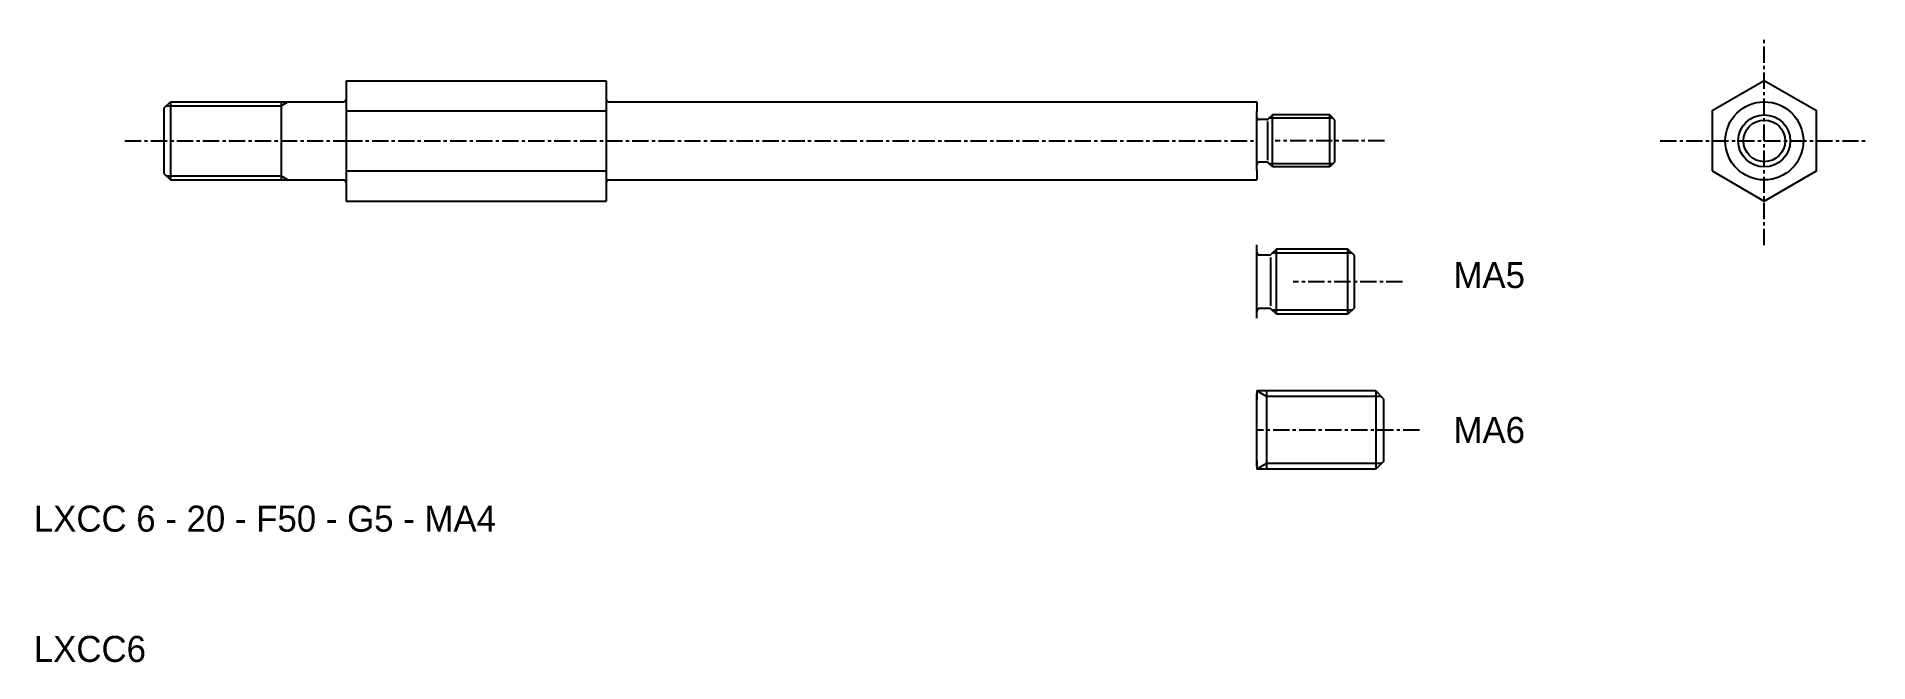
# Model space of a CAD drawing. Extents: x 53 to 194, y -6 to 42.
import ezdxf

# ---------------------------------------------------------------- set-up
doc = ezdxf.new("R2010")
doc.units = 0
doc.linetypes.add('CENTER', pattern=[2, 1.25, -0.25, 0.25, -0.25])
doc.layers.get('0').update_dxf_attribs({"linetype": 'CONTINUOUS'})
doc.layers.add('CENTER', color=1, linetype='CENTER')

msp = doc.modelspace()

# ---------------------------------------------------------------- linework, layer by layer
at = {"color": 7, "linetype": 'CONTINUOUS'}
for p, q in [((76.76, 38.27), (76.76, 29.03)), ((76.76, 38.27), (96.76, 38.27)), ((96.76, 38.27), (96.76, 29.03)), ((62.76, 36.15), (63.26, 36.65)), ((63.26, 36.65), (76.56, 36.65)), ((63.26, 36.65), (63.26, 30.65)), ((71.76, 36.65), (71.76, 30.65)), ((96.96, 36.65), (146.76, 36.65)), ((146.76, 36.65), (146.76, 35.9)), ((62.76, 36.15), (62.76, 31.15)), ((76.76, 35.96), (96.76, 35.96)), ((146.76, 31.4), (146.76, 35.9)), ((147.53, 35.29), (146.92, 35.29)), ((147.96, 35.65), (147.64, 35.34)), ((147.96, 31.65), (147.96, 35.65)), ((152.36, 35.65), (147.96, 35.65)), ((152.36, 31.65), (152.36, 35.65)), ((152.76, 35.25), (152.36, 35.65)), ((152.76, 32.05), (152.76, 35.25)), ((147.59, 35.14), (147.59, 32.16)), ((62.76, 31.15), (63.26, 30.65)), ((76.76, 31.34), (96.76, 31.34)), ((146.76, 31.4), (146.76, 30.65)), ((147.53, 32.01), (146.92, 32.01)), ((147.96, 31.65), (147.64, 31.96)), ((152.36, 31.65), (147.96, 31.65)), ((152.76, 32.05), (152.36, 31.65)), ((63.26, 30.65), (76.56, 30.65)), ((96.96, 30.65), (146.76, 30.65)), ((76.76, 29.03), (96.76, 29.03)), ((146.76, 20.03), (146.76, 25.66)), ((148.26, 25.34), (147.87, 24.95)), ((153.76, 25.34), (148.26, 25.34)), ((148.26, 20.34), (148.26, 25.34)), ((154.26, 24.84), (153.76, 25.34)), ((153.76, 20.34), (153.76, 25.34)), ((147.73, 24.89), (146.96, 24.89)), ((147.8, 24.71), (147.8, 20.98)), ((154.26, 20.84), (154.26, 24.84)), ((147.73, 20.79), (146.96, 20.79)), ((148.26, 20.34), (147.87, 20.74)), ((153.76, 20.34), (148.26, 20.34)), ((154.26, 20.84), (153.76, 20.34)), ((155.9, 14.45), (146.76, 14.45)), ((146.76, 14.45), (146.76, 13.78)), ((146.76, 8.65), (146.76, 14.25)), ((147.5, 14.45), (147.5, 8.45)), ((156.5, 13.85), (155.9, 14.45)), ((155.9, 14.45), (155.9, 8.45)), ((156.5, 13.85), (156.5, 9.05)), ((146.76, 9.12), (146.76, 8.45)), ((155.9, 8.45), (146.76, 8.45)), ((156.5, 9.05), (155.9, 8.45))]:
    msp.add_line(p, q, dxfattribs=at)
at = {"color": 3, "linetype": 'CONTINUOUS'}
for p, q in [((71.76, 36.34), (72.29, 36.65)), ((62.95, 36.34), (71.76, 36.34)), ((152.6, 35.4), (147.71, 35.4)), ((152.6, 31.9), (147.71, 31.9)), ((62.95, 30.96), (71.76, 30.96)), ((71.76, 30.96), (72.29, 30.65)), ((154.06, 25.04), (147.95, 25.04)), ((154.06, 20.65), (147.95, 20.65)), ((147.5, 14.02), (146.76, 14.45)), ((156.33, 14.02), (147.5, 14.02)), ((147.5, 8.88), (146.76, 8.45)), ((156.33, 8.88), (147.5, 8.88))]:
    msp.add_line(p, q, dxfattribs=at)
at = {"color": 7, "linetype": 'CONTINUOUS'}
msp.add_lwpolyline([(181.76, 31.34), (185.76, 29.03), (189.76, 31.34), (189.76, 35.96), (185.76, 38.27), (181.76, 35.96)], close=True, dxfattribs=at)
for radius in [3, 2]:
    msp.add_circle((185.76, 33.65), radius, dxfattribs=at)
at = {"color": 3, "linetype": 'CONTINUOUS'}
msp.add_circle((185.76, 33.65), 1.6, dxfattribs=at)
at = {"color": 7, "linetype": 'CONTINUOUS'}
for centre, radius, start, end in [((76.56, 36.85), 0.2, 270, 0), ((96.96, 36.85), 0.2, 180, 270), ((146.92, 35.45), 0.16, 180, 270), ((147.53, 35.45), 0.16, 270, 315), ((146.92, 31.85), 0.16, 90, 180), ((147.53, 31.85), 0.16, 45, 90), ((76.56, 30.45), 0.2, 0, 90), ((96.96, 30.45), 0.2, 90, 180), ((146.96, 25.09), 0.2, 180, 270), ((147.73, 25.09), 0.2, 270, 315), ((146.96, 20.59), 0.2, 90, 180), ((147.73, 20.59), 0.2, 45, 90)]:
    msp.add_arc(centre, radius, start, end, dxfattribs=at)
at = {"layer": 'CENTER', "color": 1, "linetype": 'CENTER'}
for p, q in [((185.76, 25.65), (185.76, 41.65)), ((59.76, 33.65), (76.76, 33.65)), ((76.76, 33.65), (146.76, 33.65)), ((156.56, 33.65), (148.16, 33.65)), ((177.76, 33.65), (193.76, 33.65)), ((157.96, 22.84), (149.56, 22.84)), ((159.26, 11.45), (146.76, 11.45))]:
    msp.add_line(p, q, dxfattribs=at)

# ---------------------------------------------------------------- texts
at = {"color": 7, "linetype": 'CONTINUOUS'}
for s, p in [('MA5', (161.87, 22.35)), ('MA6', (161.87, 10.46)), ('LXCC 6 - 20 - F50 - G5 - MA4', (52.76, 3.65)), ('LXCC6', (52.76, -6.35))]:
    msp.add_text(s, height=2, dxfattribs=at).set_placement(p)

doc.saveas('drawing.dxf')
